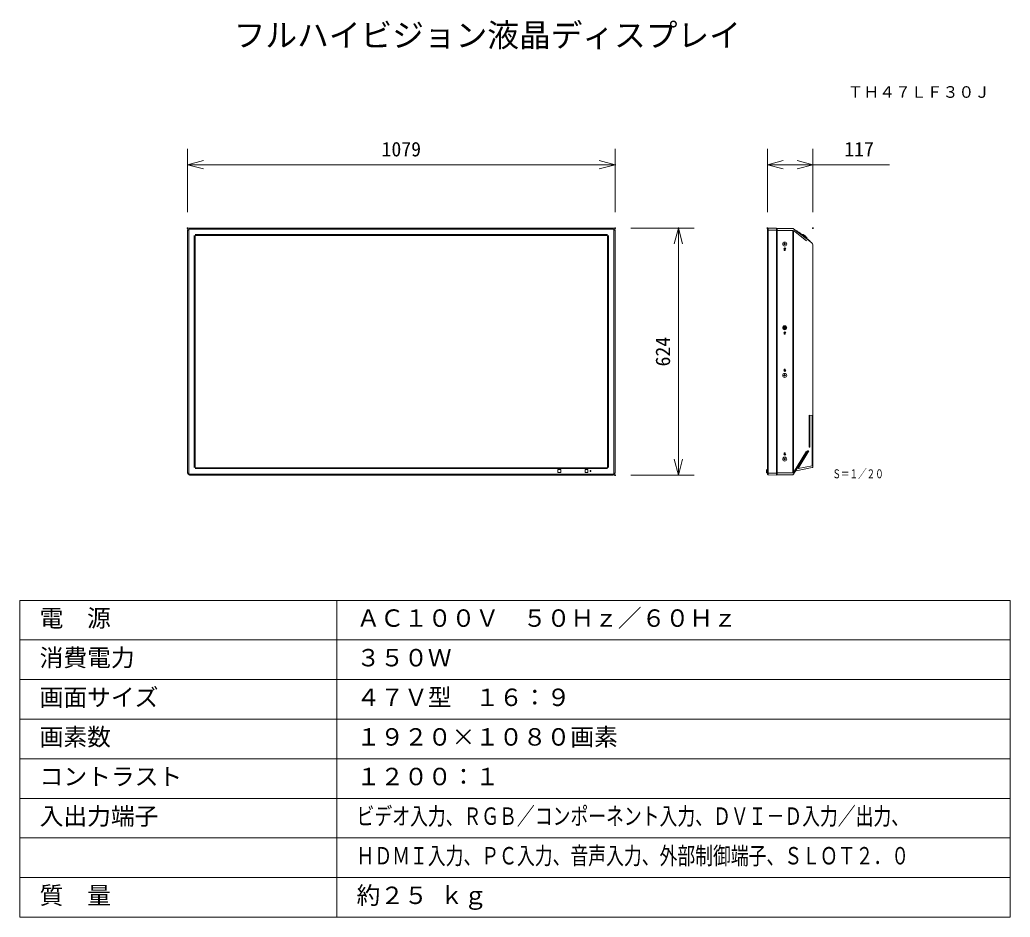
# Model space of a CAD drawing. Units: millimetres, scale not verified. Extents: x -62 to 63, y -57 to 57.
import ezdxf
from ezdxf.enums import TextEntityAlignment as Align

# ---------------------------------------------------------------- set-up
doc = ezdxf.new("R2010")
doc.units = ezdxf.units.MM
doc.header["$LTSCALE"] = 0.125
doc.header["$PDMODE"] = 32
doc.header["$PDSIZE"] = 0.0625
for name, color, linetype, lineweight in [('0-0_0', 7, 'Continuous', 20), ('0-2_WAKU', 1, 'Continuous', 18), ('0-4_GAIKEI', 1, 'Continuous', 18), ('0-5_SUNPO', 7, 'Continuous', 20)]:
    doc.layers.add(name, color=color, linetype=linetype, lineweight=lineweight)
for name, color, linetype in [('0-1_DEFPOINTS', 7, 'Continuous'), ('0-3_MOJI1', 7, 'Continuous'), ('0-6_TOUROKU', 7, 'Continuous')]:
    doc.layers.add(name, color=color, linetype=linetype)
doc.styles.add('ＭＳ ゴシック', font='')
doc.styles.get('ＭＳ ゴシック').set_extended_font_data('MS Gothic')

# ---------------------------------------------------------------- blocks, each defined once
blk = doc.blocks.new('_OPEN30')
at = {"layer": '0-0_0'}
blk.add_line((0, 0), (-1, 0), dxfattribs=at)
blk.add_lwpolyline([(-1, 0.26795), (0, 0), (-1, -0.26795)], dxfattribs=at)
blk = doc.blocks.new('D6')
at = {"layer": '0-1_DEFPOINTS'}
for p in [(33.8613, 40.2444), (28.1099, 32.2444), (33.8613, 32.2444)]:
    blk.add_point(p, dxfattribs=at)
at = {"layer": '0-5_SUNPO'}
for p, q in [((28.1099, 34.2444), (28.1099, 42.2444)), ((33.8613, 34.2444), (33.8613, 42.2444)), ((30.1099, 40.2444), (31.8613, 40.2444)), ((33.8613, 40.2444), (43.5279, 40.2444))]:
    blk.add_line(p, q, dxfattribs=at)
at = {"layer": '0-5_SUNPO', "xscale": 2, "yscale": 2, "rotation": 180}
blk.add_blockref('_OPEN30', (28.1099, 40.2444), dxfattribs=at)
at = {"layer": '0-5_SUNPO', "xscale": 2, "yscale": 2}
blk.add_blockref('_OPEN30', (33.8613, 40.2444), dxfattribs=at)
at = {"layer": '0-5_SUNPO', "style": 'ＭＳ ゴシック'}
blk.add_text('117', height=1.833, dxfattribs=at).set_placement((37.8196, 40.7444), align=Align.BOTTOM_LEFT)
blk = doc.blocks.new('D5')
at = {"layer": '0-1_DEFPOINTS'}
for p in [(8.8919, 40.2444), (-45.0581, 32.2444), (8.8919, 32.2444)]:
    blk.add_point(p, dxfattribs=at)
at = {"layer": '0-5_SUNPO'}
for p, q in [((-45.0581, 34.2444), (-45.0581, 42.2444)), ((8.8919, 34.2444), (8.8919, 42.2444)), ((-43.0581, 40.2444), (6.8919, 40.2444))]:
    blk.add_line(p, q, dxfattribs=at)
at = {"layer": '0-5_SUNPO', "xscale": 2, "yscale": 2, "rotation": 180}
blk.add_blockref('_OPEN30', (-45.0581, 40.2444), dxfattribs=at)
at = {"layer": '0-5_SUNPO', "xscale": 2, "yscale": 2}
blk.add_blockref('_OPEN30', (8.8919, 40.2444), dxfattribs=at)
at = {"layer": '0-5_SUNPO', "style": 'ＭＳ ゴシック'}
blk.add_text('1079', height=1.833, dxfattribs=at).set_placement((-20.5831, 40.7444), align=Align.BOTTOM_LEFT)
blk = doc.blocks.new('D4')
at = {"layer": '0-1_DEFPOINTS'}
for p in [(8.8872, 32.2549), (16.8872, 32.2549), (8.8872, 1.0549)]:
    blk.add_point(p, dxfattribs=at)
at = {"layer": '0-5_SUNPO'}
for p, q in [((10.8872, 32.2549), (18.8872, 32.2549)), ((16.8872, 3.0549), (16.8872, 30.2549)), ((10.8872, 1.0549), (18.8872, 1.0549))]:
    blk.add_line(p, q, dxfattribs=at)
at = {"layer": '0-5_SUNPO', "xscale": 2, "yscale": 2}
for p, rotation in [((16.8872, 32.2549), 90), ((16.8872, 1.0549), 270)]:
    blk.add_blockref('_OPEN30', p, dxfattribs=dict(at, rotation=rotation))
at = {"layer": '0-5_SUNPO', "style": 'ＭＳ ゴシック'}
blk.add_text('624', height=1.833, rotation=90, dxfattribs=at).set_placement((16.3872, 14.7799), align=Align.BOTTOM_LEFT)

msp = doc.modelspace()

# ---------------------------------------------------------------- linework, layer by layer
at = {"layer": '0-2_WAKU', "color": 4}
for p, q in [((-62.4893, -16.5437), (62.5107, -16.5437)), ((-62.4893, -16.5437), (-62.4893, -56.5437)), ((-22.4893, -16.5437), (-22.4893, -56.5437)), ((62.5107, -16.5437), (62.5107, -56.5437)), ((62.5107, -56.5437), (-62.4893, -56.5437))]:
    msp.add_line(p, q, dxfattribs=at)
at = {"layer": '0-2_WAKU'}
for p, q in [((-62.4893, -21.5437), (62.5107, -21.5437)), ((-62.4893, -26.5437), (62.5107, -26.5437)), ((-62.4893, -31.5437), (62.5107, -31.5437)), ((-62.4893, -36.5437), (62.5107, -36.5437)), ((-62.4893, -41.5437), (62.5107, -41.5437)), ((-62.4893, -46.5437), (62.5107, -46.5437)), ((-62.4893, -51.5437), (62.5107, -51.5437))]:
    msp.add_line(p, q, dxfattribs=at)
at = {"layer": '0-4_GAIKEI'}
for p, q in [((-41.1681, 30.208), (-41.3091, 30.208)), ((-41.1681, 30.208), (-41.1681, -0.4887)), ((-41.0599, 30.3162), (-41.0599, 30.4572)), ((12.3917, 30.3162), (-41.0599, 30.3162)), ((12.3917, 30.3162), (12.3917, 30.4572)), ((12.4999, -0.4887), (12.4999, 30.208)), ((12.4999, 30.208), (12.6409, 30.208)), ((31.8589, 30.208), (33.0842, 30.208)), ((31.9794, 30.208), (31.9794, 30.4371)), ((31.9794, -0.4887), (31.9794, 30.208)), ((33.0342, -0.7379), (33.0342, 30.4572)), ((33.0842, -0.6887), (33.0842, 30.4081)), ((35.0796, 30.148), (33.0842, 30.148)), ((33.3793, 30.4131), (33.3778, 30.3981)), ((33.3793, 30.4131), (33.3785, 30.3981)), ((33.3793, 30.4131), (33.6294, 30.4131)), ((33.5043, 30.4131), (33.5043, 30.3981)), ((33.6294, 30.4131), (33.6308, 30.3981)), ((33.9244, 30.4131), (33.9229, 30.3981)), ((33.9244, 30.4131), (34.1745, 30.4131)), ((34.0495, 30.4131), (34.0495, 30.3981)), ((34.1745, 30.4131), (34.176, 30.3981)), ((35.0801, 30.1303), (35.0801, -0.4144)), ((35.1642, 30.1303), (36.8177, 28.8385)), ((35.1642, 30.1303), (35.1642, -0.4144)), ((35.5615, 30.0836), (35.5372, 30.0836)), ((35.5615, 30.0836), (35.9456, 29.7836)), ((-40.4752, 29.5028), (-40.4752, 0.2156)), ((-40.371, 29.5191), (11.7028, 29.5191)), ((-40.371, 0.2003), (-40.371, 29.5191)), ((11.6865, 29.6233), (-40.3556, 29.6233)), ((11.7028, 29.5191), (11.7028, 0.2003)), ((11.807, 0.2165), (11.807, 29.5037)), ((35.7805, 29.9126), (35.7866, 29.9191)), ((35.8203, 29.9218), (35.7866, 29.9191)), ((35.7866, 29.9191), (35.7868, 29.9192)), ((35.8161, 29.9215), (35.7868, 29.9192)), ((35.8242, 29.9187), (35.8102, 29.9007)), ((35.8203, 29.9218), (37.2235, 28.8255)), ((35.9364, 29.7717), (35.9456, 29.7836)), ((35.9776, 29.7989), (35.9965, 29.8159)), ((35.9965, 29.8159), (36.0684, 29.7597)), ((36.0564, 29.7373), (36.0684, 29.7597)), ((36.2117, 29.6477), (36.2039, 29.6539)), ((36.2475, 29.588), (36.2982, 29.6506)), ((36.2935, 29.5521), (36.3475, 29.6178)), ((36.3055, 29.6543), (36.3583, 29.657)), ((36.3475, 29.6178), (36.4011, 29.6394)), ((36.3904, 29.635), (36.365, 29.6549)), ((36.5613, 29.5142), (36.4011, 29.6394)), ((36.6968, 29.3449), (36.6524, 29.2717)), ((36.6968, 29.3449), (36.6964, 29.4277)), ((36.8597, 29.212), (36.8112, 29.1476)), ((36.8615, 29.2199), (36.8443, 29.3078)), ((37.216, 28.772), (37.2291, 28.7922)), ((37.2235, 28.8255), (37.2291, 28.7922)), ((37.2291, 28.7923), (37.2235, 28.8255)), ((37.2291, 28.7923), (37.2291, 28.7922)), ((34.0495, 27.9381), (33.9229, 27.8369)), ((33.9229, 27.8369), (33.9244, 27.8374)), ((33.9229, 27.8369), (33.9739, 27.8369)), ((34.0495, 27.9375), (33.9244, 27.8374)), ((33.9244, 27.8374), (33.9744, 27.8374)), ((33.9515, 28.4576), (33.9794, 28.4576)), ((33.9794, 28.4176), (33.9515, 28.4176)), ((33.9739, 27.8369), (33.9739, 27.6369)), ((33.9739, 27.6369), (34.125, 27.6369)), ((33.9744, 27.8374), (33.9744, 27.6374)), ((33.9744, 27.6374), (34.1245, 27.6374)), ((34.0295, 28.5076), (34.0295, 28.5356)), ((34.0295, 28.3396), (34.0295, 28.3676)), ((34.176, 27.8369), (34.0495, 27.9381)), ((34.0495, 27.9381), (34.0495, 27.9375)), ((34.1745, 27.8374), (34.0495, 27.9375)), ((34.0695, 28.5356), (34.0695, 28.5076)), ((34.0695, 28.3676), (34.0695, 28.3396)), ((34.1195, 28.4576), (34.1475, 28.4576)), ((34.1475, 28.4176), (34.1195, 28.4176)), ((34.1245, 27.8374), (34.1745, 27.8374)), ((34.125, 27.8369), (34.1245, 27.8374)), ((34.1245, 27.6374), (34.1245, 27.8374)), ((34.125, 27.6369), (34.1245, 27.6374)), ((34.125, 27.8369), (34.176, 27.8369)), ((34.125, 27.6369), (34.125, 27.8369)), ((34.176, 27.8369), (34.1745, 27.8374)), ((33.9515, 17.8805), (33.9794, 17.8805)), ((33.9794, 17.8405), (33.9515, 17.8405)), ((34.0295, 17.9305), (34.0295, 17.9585)), ((34.0295, 17.7625), (34.0295, 17.7905)), ((34.0695, 17.9585), (34.0695, 17.9305)), ((34.0695, 17.7905), (34.0695, 17.7625)), ((34.1195, 17.8805), (34.1475, 17.8805)), ((34.1475, 17.8405), (34.1195, 17.8405)), ((34.0495, 17.361), (33.9229, 17.2598)), ((33.9229, 17.2598), (33.9244, 17.2603)), ((33.9229, 17.2598), (33.9739, 17.2598)), ((34.0495, 17.3604), (33.9244, 17.2603)), ((33.9244, 17.2603), (33.9744, 17.2603)), ((33.9739, 17.2598), (33.9744, 17.2603)), ((33.9739, 17.2598), (33.9739, 17.0598)), ((33.9739, 17.0598), (33.9744, 17.0603)), ((33.9739, 17.0598), (34.125, 17.0598)), ((33.9744, 17.2603), (33.9744, 17.0603)), ((33.9744, 17.0603), (34.1245, 17.0603)), ((34.176, 17.2598), (34.0495, 17.361)), ((34.0495, 17.361), (34.0495, 17.3604)), ((34.1745, 17.2603), (34.0495, 17.3604)), ((34.1245, 17.2603), (34.1745, 17.2603)), ((34.125, 17.2598), (34.1245, 17.2603)), ((34.1245, 17.0603), (34.1245, 17.2603)), ((34.125, 17.0598), (34.1245, 17.0603)), ((34.125, 17.2598), (34.176, 17.2598)), ((34.125, 17.0598), (34.125, 17.2598)), ((34.176, 17.2598), (34.1745, 17.2603)), ((33.9739, 12.6598), (33.9744, 12.6592)), ((33.9739, 12.6598), (33.9739, 12.4597)), ((34.125, 12.6598), (33.9739, 12.6598)), ((33.9744, 12.6592), (33.9744, 12.4592)), ((34.1245, 12.6592), (33.9744, 12.6592)), ((34.125, 12.6598), (34.1245, 12.6592)), ((34.1245, 12.4592), (34.1245, 12.6592)), ((34.125, 12.4597), (34.125, 12.6598)), ((33.9229, 12.4597), (34.0495, 12.3585)), ((33.9229, 12.4597), (33.9244, 12.4592)), ((33.9739, 12.4597), (33.9229, 12.4597)), ((33.9244, 12.4592), (34.0495, 12.3592)), ((33.9744, 12.4592), (33.9244, 12.4592)), ((33.9515, 11.879), (33.9794, 11.879)), ((33.9794, 11.839), (33.9515, 11.839)), ((33.9739, 12.4597), (33.9744, 12.4592)), ((34.0295, 11.9291), (34.0295, 11.957)), ((34.0295, 11.761), (34.0295, 11.789)), ((34.0495, 12.3585), (34.176, 12.4597)), ((34.0495, 12.3592), (34.1745, 12.4592)), ((34.0495, 12.3585), (34.0495, 12.3592)), ((34.0695, 11.957), (34.0695, 11.9291)), ((34.0695, 11.789), (34.0695, 11.761)), ((34.1195, 11.879), (34.1475, 11.879)), ((34.1475, 11.839), (34.1195, 11.839)), ((34.1745, 12.4592), (34.1245, 12.4592)), ((34.176, 12.4597), (34.125, 12.4597)), ((34.176, 12.4597), (34.1745, 12.4592)), ((37.1512, 2.7763), (37.1512, 6.8233)), ((37.1512, 6.8233), (37.6103, 6.7831)), ((37.519, 6.7911), (37.519, 0.4547)), ((37.2333, 2.7763), (37.1512, 2.7763)), ((33.9229, 1.8824), (34.0495, 1.7812)), ((33.9229, 1.8824), (33.9244, 1.8819)), ((33.9739, 1.8824), (33.9229, 1.8824)), ((33.9244, 1.8819), (34.0495, 1.7819)), ((33.9744, 1.8819), (33.9244, 1.8819)), ((33.9515, 1.3018), (33.9794, 1.3018)), ((33.9794, 1.2618), (33.9515, 1.2618)), ((33.9739, 2.0825), (33.9739, 1.8824)), ((33.9739, 2.0825), (33.9744, 2.082)), ((34.125, 2.0825), (33.9739, 2.0825)), ((33.9739, 1.8824), (33.9744, 1.8819)), ((33.9744, 2.082), (33.9744, 1.8819)), ((34.1245, 2.082), (33.9744, 2.082)), ((34.0295, 1.3518), (34.0295, 1.3798)), ((34.0495, 1.7812), (34.176, 1.8824)), ((34.0495, 1.7819), (34.1745, 1.8819)), ((34.0495, 1.7812), (34.0495, 1.7819)), ((34.0695, 1.3798), (34.0695, 1.3518)), ((34.1195, 1.3018), (34.1475, 1.3018)), ((34.1475, 1.2618), (34.1195, 1.2618)), ((34.125, 2.0825), (34.1245, 2.082)), ((34.1245, 1.8819), (34.1245, 2.082)), ((34.1745, 1.8819), (34.1245, 1.8819)), ((34.125, 1.8824), (34.125, 2.0825)), ((34.176, 1.8824), (34.125, 1.8824)), ((34.176, 1.8824), (34.1745, 1.8819)), ((36.8177, 2.277), (35.1642, -0.4144)), ((11.7028, 0.2003), (-40.371, 0.2003)), ((-40.3547, 0.096), (11.6874, 0.096)), ((34.0295, 1.1838), (34.0295, 1.2117)), ((34.0695, 1.2117), (34.0695, 1.1838)), ((35.4805, -0.1786), (37.5288, 0.2062)), ((35.7337, 0.1193), (37.519, 0.4547)), ((37.6103, 0.4547), (37.519, 0.4547)), ((-41.1681, -0.4887), (-41.3091, -0.4887)), ((-41.0599, -0.5968), (12.3917, -0.5968)), ((-41.0599, -0.5968), (-41.0599, -0.7379)), ((5.4332, -0.0411), (5.4332, -0.3961)), ((5.7883, -0.0411), (5.4332, -0.0411)), ((5.4332, -0.3961), (5.7883, -0.3961)), ((5.7883, -0.3961), (5.7883, -0.0411)), ((8.8634, -0.0411), (8.8634, -0.3961)), ((9.2185, -0.0411), (8.8634, -0.0411)), ((8.8634, -0.3961), (9.2185, -0.3961)), ((9.2185, -0.3961), (9.2185, -0.0411)), ((9.4848, -0.1598), (9.4848, -0.2774)), ((9.6023, -0.1598), (9.4848, -0.1598)), ((9.4848, -0.2774), (9.6023, -0.2774)), ((9.6023, -0.2774), (9.6023, -0.1598)), ((12.3917, -0.5968), (12.3917, -0.7379)), ((12.4999, -0.4887), (12.6409, -0.4887)), ((31.7689, -0.4456), (31.7689, -0.0637)), ((31.7939, -0.0637), (31.7689, -0.0637)), ((31.7689, -0.4454), (31.7939, -0.4454)), ((31.7689, -0.4456), (31.7939, -0.4456)), ((31.7939, -0.4656), (31.7939, -0.0439)), ((31.7939, -0.0439), (31.8589, -0.0439)), ((31.7939, -0.4655), (31.8589, -0.4655)), ((31.7939, -0.4656), (31.8589, -0.4656)), ((31.8589, -0.4887), (33.0842, -0.4887)), ((31.9794, -0.7194), (31.9794, -0.4887)), ((33.0842, -0.4287), (35.0798, -0.4287)), ((33.9244, -0.6937), (33.9229, -0.6787)), ((33.9244, -0.6937), (34.1745, -0.6937)), ((34.0495, -0.6937), (34.0495, -0.6787)), ((34.1745, -0.6937), (34.176, -0.6787)), ((35.1652, -0.4313), (35.0798, -0.4287)), ((35.1642, -0.4144), (35.0801, -0.4144))]:
    msp.add_line(p, q, dxfattribs=at)
at = {"layer": '0-4_GAIKEI', "color": 7}
for p, q in [((-41.3091, 30.208), (-41.3091, -0.4887)), ((-41.0599, 30.4572), (12.3917, 30.4572)), ((12.6409, -0.4887), (12.6409, 30.208)), ((31.8589, -0.5968), (31.8589, 30.3162)), ((31.8733, 30.3512), (31.9446, 30.4239)), ((31.9794, 30.4388), (33.0342, 30.4572)), ((31.9794, 30.4371), (31.9794, 30.4388)), ((33.0842, 30.4081), (33.0342, 30.4481)), ((35.1003, 30.3981), (33.0842, 30.3981)), ((35.1619, 30.3769), (37.4565, 28.584)), ((37.6103, 28.2688), (37.6103, 0.3045)), ((37.2333, 2.7763), (37.2333, 6.8161)), ((37.0194, 2.389), (35.164, -0.631)), ((35.7337, 0.1193), (37.0959, 2.3366)), ((12.3917, -0.7379), (-41.0599, -0.7379)), ((31.8733, -0.6319), (31.9446, -0.7045)), ((31.8733, -0.6319), (31.9446, -0.7045)), ((31.9794, -0.7194), (33.0342, -0.7379)), ((33.0842, -0.6887), (33.0342, -0.7287)), ((33.0842, -0.6787), (35.0787, -0.6787)), ((35.1644, -0.6303), (35.164, -0.631))]:
    msp.add_line(p, q, dxfattribs=at)
at = {"layer": '0-4_GAIKEI'}
for centre, radius in [((34.0495, 28.4376), 0.2501), ((34.0495, 17.8605), 0.2501), ((34.0495, 17.8605), 0.2001), ((34.0495, 17.8605), 0.16), ((34.0495, 11.859), 0.2501), ((34.0495, 1.2818), 0.2501)]:
    msp.add_circle(centre, radius, dxfattribs=at)
at = {"layer": '0-4_GAIKEI', "color": 7}
for centre, radius, start, end in [((-41.0599, 30.208), 0.2492, 90, 180), ((12.3917, 30.208), 0.2492, 0, 90), ((31.9089, 30.3162), 0.05, 135.51225, 180.01955), ((31.9803, 30.3888), 0.05, 91, 135.47731), ((31.9803, 30.3888), 0.05, 105.86326, 135.51931), ((35.1003, 30.298), 0.1, 52.00025, 90.00031), ((37.2102, 28.2688), 0.4001, 0, 52), ((-41.0599, -0.4887), 0.2492, 180, 270), ((12.3917, -0.4887), 0.2492, 270, 0), ((31.9089, -0.5968), 0.05, 180.01953, 224.51902), ((31.9089, -0.5969), 0.05, 179.98045, 209.65312), ((31.9803, -0.6694), 0.05, 224.48069, 269), ((31.9803, -0.6694), 0.05, 224.52269, 254.1941), ((35.0788, -0.5787), 0.1, 270, 328.435)]:
    msp.add_arc(centre, radius, start, end, dxfattribs=at)
at = {"layer": '0-4_GAIKEI'}
for centre, radius, start, end in [((-41.0599, 30.208), 0.1081, 90, 180), ((12.3917, 30.208), 0.1081, 0, 90), ((36.1885, 29.6342), 0.025, 51.99992, 142), ((36.1963, 29.628), 0.025, 322, 52.00008), ((36.306, 29.6443), 0.01, 92.93125, 141.01126), ((36.3588, 29.647), 0.01, 52, 92.91438), ((37.0898, 30.1907), 0.8585, 232, 242.72782), ((37.1545, 30.0299), 0.7816, 234.09064, 246.15109), ((36.8345, 29.3059), 0.01, 11.08562, 66.15109), ((36.8517, 29.218), 0.01, 322.98874, 11.06875), ((34.0495, 28.4376), 0.1, 168.46304, 191.53696), ((33.9794, 28.5076), 0.05, 270, 0), ((33.9794, 28.3676), 0.05, 0, 90), ((34.0495, 28.4376), 0.1, 78.46304, 101.53696), ((34.0495, 28.4376), 0.1, 258.46304, 281.53696), ((34.1195, 28.5076), 0.05, 180, 270), ((34.1195, 28.3676), 0.05, 90, 180), ((34.0495, 28.4376), 0.1, 348.46304, 11.53696), ((34.0495, 17.8605), 0.1, 168.46304, 191.53696), ((34.0495, 17.8605), 0.0718, 163.82152, 196.17848), ((33.9794, 17.9305), 0.05, 270, 0), ((33.9794, 17.7905), 0.05, 0, 90), ((34.0495, 17.8605), 0.067, 162.27522, 197.72478), ((34.0495, 17.8605), 0.067, 72.27522, 107.72478), ((34.0495, 17.8605), 0.067, 252.27522, 287.72478), ((34.0495, 17.8605), 0.1, 78.46304, 101.53696), ((34.0495, 17.8605), 0.0718, 73.82152, 106.17848), ((34.0495, 17.8605), 0.0718, 253.82152, 286.17848), ((34.0495, 17.8605), 0.1, 258.46304, 281.53696), ((34.1195, 17.9305), 0.05, 180, 270), ((34.1195, 17.7905), 0.05, 90, 180), ((34.0495, 17.8605), 0.067, 342.27522, 17.72478), ((34.0495, 17.8605), 0.0718, 343.82152, 16.17848), ((34.0495, 17.8605), 0.1, 348.46304, 11.53696), ((34.0495, 11.859), 0.1, 168.46304, 191.53696), ((34.0495, 11.859), 0.0718, 163.82152, 196.17848), ((33.9794, 11.9291), 0.05, 270, 0), ((33.9794, 11.789), 0.05, 0, 90), ((34.0495, 11.859), 0.067, 162.27522, 197.72478), ((34.0495, 11.859), 0.067, 72.27522, 107.72478), ((34.0495, 11.859), 0.067, 252.27522, 287.72478), ((34.0495, 11.859), 0.1, 78.46304, 101.53696), ((34.0495, 11.859), 0.0718, 73.82152, 106.17848), ((34.0495, 11.859), 0.0718, 253.82152, 286.17848), ((34.0495, 11.859), 0.1, 258.46304, 281.53696), ((34.1195, 11.9291), 0.05, 180, 270), ((34.1195, 11.789), 0.05, 90, 180), ((34.0495, 11.859), 0.067, 342.27522, 17.72478), ((34.0495, 11.859), 0.0718, 343.82152, 16.17848), ((34.0495, 11.859), 0.1, 348.46304, 11.53696), ((34.0495, 1.2818), 0.1, 168.46304, 191.53696), ((33.9794, 1.3518), 0.05, 270, 0), ((33.9794, 1.2117), 0.05, 0, 90), ((34.0495, 1.2818), 0.1, 78.46304, 101.53696), ((34.1195, 1.3518), 0.05, 180, 270), ((34.1195, 1.2117), 0.05, 90, 180), ((34.0495, 1.2818), 0.1, 348.46304, 11.53696), ((34.0495, 1.2818), 0.1, 258.46304, 281.53696), ((37.5103, 0.3045), 0.1, 280.63877, 0), ((-41.0599, -0.4887), 0.1081, 180, 270), ((12.3917, -0.4887), 0.1081, 270, 0), ((35.499, -0.2769), 0.1, 100.63891, 148.43518)]:
    msp.add_arc(centre, radius, start, end, dxfattribs=at)

# ---------------------------------------------------------------- block references
at = {"layer": '0-5_SUNPO'}
for name in ['D5', 'D6', 'D4']:
    msp.add_blockref(name, (3.749, -1.7952), dxfattribs=at)

# ---------------------------------------------------------------- texts
at = {"layer": '0-3_MOJI1', "style": 'ＭＳ ゴシック'}
for s, height, p in [('フルハイビジョン液晶ディスプレイ', 2.933, (-35.4893, 52.4563)), ('電  源', 2.199, (-59.9893, -20.5437)), ('ＡＣ１００Ｖ\u3000５０Ｈｚ／６０Ｈｚ', 2.199, (-19.9893, -20.5437)), ('消費電力', 2.199, (-59.9893, -25.5437)), ('３５０Ｗ', 2.199, (-19.9893, -25.5437)), ('画面サイズ', 2.199, (-59.9893, -30.5437)), ('４７Ｖ型\u3000１６：９', 2.199, (-19.9893, -30.5437)), ('画素数', 2.199, (-59.9893, -35.5437)), ('１９２０×１０８０画素', 2.199, (-19.9893, -35.5437)), ('コントラスト', 2.199, (-59.9893, -40.5437)), ('１２００：１', 2.199, (-19.9893, -40.5437)), ('入出力端子', 2.199, (-59.9893, -45.5437)), ('質\u3000量', 2.199, (-59.9893, -55.5437)), ('約２５ ｋｇ', 2.199, (-19.9893, -55.5437))]:
    msp.add_text(s, height=height, dxfattribs=at).set_placement(p, align=Align.BOTTOM_LEFT)
at = {"layer": '0-3_MOJI1', "style": 'ＭＳ ゴシック', "width": 0.75}
for s, p in [('ビデオ入力、ＲＧＢ／コンポーネント入力、ＤＶＩ－Ｄ入力／出力、', (-19.9893, -45.5437)), ('ＨＤＭＩ入力、ＰＣ入力、音声入力、外部制御端子、ＳＬＯＴ２．０', (-19.9893, -50.5437))]:
    msp.add_text(s, height=2.199, dxfattribs=at).set_placement(p, align=Align.BOTTOM_LEFT)
at = {"layer": '0-6_TOUROKU', "style": 'ＭＳ ゴシック'}
msp.add_text('ＴＨ４７ＬＦ３０Ｊ', height=1.466, dxfattribs=at).set_placement((41.9773, 46.4563), align=Align.BOTTOM_LEFT)
at = {"layer": '0-6_TOUROKU', "style": 'ＭＳ ゴシック', "width": 0.7}
msp.add_text('Ｓ＝１／２０', height=1.1, dxfattribs=at).set_placement((40.076, -1.4625), align=Align.BOTTOM_LEFT)
msp.add_text('Ｓ＝１／２０', height=1.1, dxfattribs=at).set_placement((40.076, -1.4625), align=Align.BOTTOM_LEFT)

doc.saveas('drawing.dxf')
